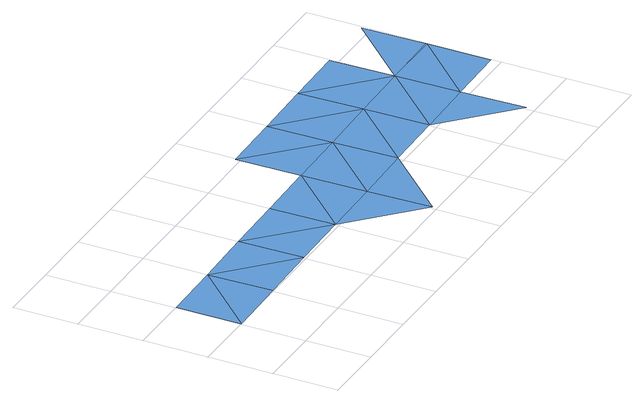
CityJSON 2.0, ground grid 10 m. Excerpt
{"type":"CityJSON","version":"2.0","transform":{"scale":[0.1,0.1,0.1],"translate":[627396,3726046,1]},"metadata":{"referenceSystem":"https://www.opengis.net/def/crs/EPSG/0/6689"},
"CityObjects":{
"waterbody1":{"type":"WaterBody","attributes":{"name":"福岡県津波浸水想定図","class":"1140","function":"2","WaterBodyTsunamiRiskAttribute.description":"1","WaterBodyTsunamiRiskAttribute.rank":"2"},"geometry":[{"type":"MultiSurface","lod":"1","boundaries":[[[0,1,2]],[[2,1,3]],[[4,5,6]],[[6,7,4]],[[8,7,6]],[[7,8,9]],[[9,8,10]],[[10,11,9]]]}]},
"waterbody2":{"type":"WaterBody","attributes":{"name":"福岡県津波浸水想定図","class":"1140","function":"2","WaterBodyTsunamiRiskAttribute.description":"1","WaterBodyTsunamiRiskAttribute.rank":"3"},"geometry":[{"type":"MultiSurface","lod":"1","boundaries":[[[3,12,2]],[[12,13,2]],[[5,14,15]],[[16,5,15]],[[6,5,16]],[[16,17,6]],[[17,8,6]],[[8,17,18]],[[10,8,18]],[[18,19,10]],[[20,21,19]],[[10,19,21]],[[22,23,10]],[[22,10,21]]]}]},
"waterbody3":{"type":"WaterBody","attributes":{"name":"福岡県津波浸水想定図","class":"1140","function":"2","WaterBodyTsunamiRiskAttribute.description":"1","WaterBodyTsunamiRiskAttribute.rank":"4"},"geometry":[{"type":"MultiSurface","lod":"1","boundaries":[[[15,13,12]],[[15,14,13]],[[15,24,16]],[[16,24,17]],[[25,19,18]]]}]}
},
"vertices":[
[2,200,8],[3,100,8],[101,202,8],[103,102,8],[399,308,8],[401,208,8],[501,210,8],[499,310,8],[601,212,8],[599,312,8],[701,214,8],[699,314,8],
[203,104,8],[201,204,8],[301,206,8],[303,106,8],[403,108,8],[503,110,8],[603,112,8],[703,114,8],[800,116,8],[799,213,8],[799,216,8],[798,314,8],
[405,8,8],[705,14,8]
]}
